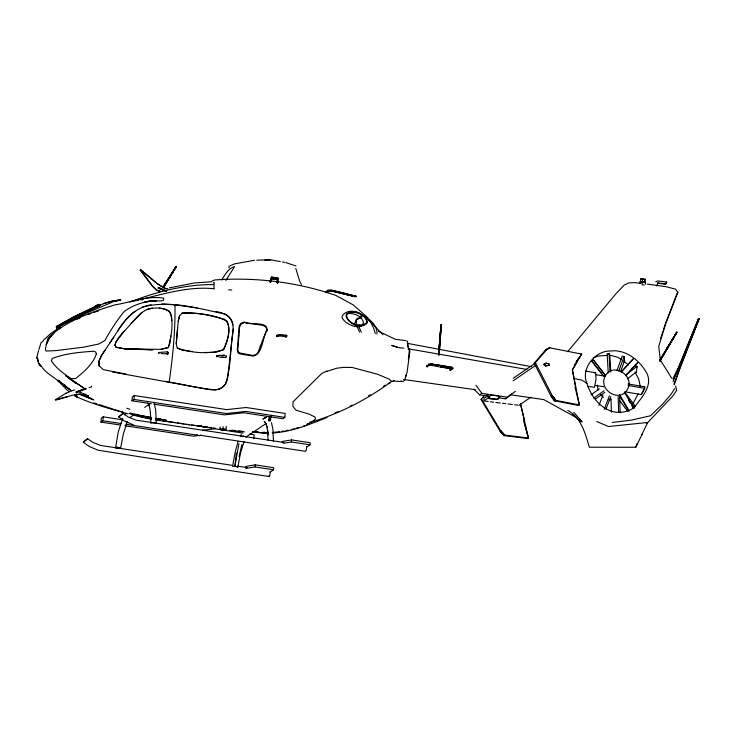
<?xml version="1.0" encoding="UTF-8"?>
<svg xmlns="http://www.w3.org/2000/svg" width="736" height="736" viewBox="0 0 736 736"><rect width="100%" height="100%" fill="white"/><g stroke="black" fill="none" stroke-linecap="round" stroke-linejoin="round"><path stroke-width="1.1" d="M165.701 381.496L165.701 381.414C182.316 383.999 198.702 388.737 215.519 389.776C219.65 389.399 223.404 387.228 225.566 383.658C230.984 368.101 230.138 350.989 232.502 334.77C234.232 327.189 232.898 317.308 224.793 314.024C198.113 308.421 169.363 299.653 142.315 307.188M214.13 285.099L213.9 288.77M277.426 282.486L277.858 283.204L277.996 278.098L271.391 277.086L270.002 281.778L270.434 282.495L271.658 278.686L277.27 279.524L277.067 283.084L277.536 279.312M277.536 282.753L277.996 278.098L271.391 277.086L271.538 278.843L277.27 279.524M635.794 365.626L632.141 367.954M637.045 366.942L635.72 365.617M176.198 343.96L178.268 321.301L179.556 316.048L182.077 313.122C197.009 312.828 213.964 314.162 227.203 321.374C230.782 330.308 227.774 341.394 223.588 349.692L215.74 352.397L204.866 352.47M362.084 315.183L360.769 318.127M439.18 354.807L441.296 324.926L439.107 354.734M238.317 335.975L238.363 335.386M238.814 336.03L238.85 335.57M438.877 354.899L441.076 324.898L438.38 354.881M120.262 425.022L100.952 422.078L101.264 418.168L103.196 416.843L122.516 419.787M100.952 422.078L102.884 420.753L103.196 416.843M151.322 403.733L132.002 400.789L132.314 396.87L134.283 395.526L226.679 409.612L246.091 407.505L285.182 413.466L284.869 417.386L282.909 418.729L243.809 412.776L224.397 414.874L153.594 404.082M132.002 400.789L133.97 399.436L134.283 395.526M167.164 351.872L158.829 352.47L158.764 353.492M216.761 355.755C215.97 357.448 219.356 354.154 221.619 355.543M226.274 426.346L226.026 429.447L224.912 430.21L221.177 429.925L219.963 428.987L220.128 426.917M226.173 356.574L225.915 355.506M219.963 428.987L222.962 428.702L223.128 426.632M245.833 467.378L245.916 466.394L255.208 464.858L273.755 467.719L273.59 469.78L270.103 472.181M253.782 438.702L254.104 434.783L249.633 434.102M245.75 468.464L255.042 466.928L255.208 464.858M282.238 442.41L282.32 441.434L291.576 439.916L310.16 442.75L309.994 444.82L306.489 447.221M283.185 443.33L291.41 441.986L291.576 439.916M438.702 354.77L440.947 324.99M548.946 365.387L549.065 363.934L546.25 363.06L543.711 364.421L545.385 365.902L548.946 365.387L545.385 365.902M639.593 283.691L639.759 281.704L642.289 281.732L645.518 282.366L645.352 284.354M640.872 278.705L640.624 281.805L644.736 282.293L644.984 279.192L640.872 278.705L643.816 279.312M642.289 281.732L642.05 284.712L644.202 285.136M642.39 281.86L642.648 278.76M441.011 324.944L438.564 353.86M233.165 328.992L227.47 379.463L225.713 383.723L223.174 386.842L219.788 388.948L215.464 389.942L210.1 389.712L112.341 371.974M483.883 399.639L484.021 398.342L487.793 395.738M408.388 359.803L409.271 350.989L408.949 348.57L408.222 348.211L407.523 341.421L406.566 340.842M177.542 328.357L176.281 343.96L177.256 348.027C191.618 353.032 208.914 354.642 223.477 349.674C227.148 341.099 233.11 326.609 224.554 319.277C210.772 315.707 196.438 311.889 182.142 313.159M236.394 452.916L234.913 466.173L232.558 466.44M637.054 366.887L636.419 371.993L627.256 378.902M174.846 305.799L174.956 304.916C175.453 330.611 172.767 357.135 169.16 382.131M376.952 334.015C377.724 325.809 369.555 318.532 362.59 315.551M430.836 365.314L440.938 367.126M170.872 335.929L169.887 343.289L168.277 347.502L160.853 349.333L124.338 348.974L152.803 349.821L123.961 348.652L116.159 347.374L114.89 345.212C117.383 336.334 125.571 330.51 131.164 323.573C137.089 317.069 143.161 309.01 152.619 308.108M238.933 443.679L234.913 466.173L237.792 467.24M268.566 420.725L269.183 416.613L271.317 416.245L270.057 421.02M269.956 420.937L270.572 416.824L271.317 416.245M360.842 318.108L361.128 315.22M636.419 371.993L636.511 371.496M232.677 465.584L235.382 451.214L238.114 441.526M237.884 467.001L240.516 453.054L244.021 441.637M115.58 447.847L118.192 432.244L122.719 418.407M116.233 448.123L120.612 448.16L123.326 434.084L127.282 421.608M567.815 410.467C581.412 417.892 585.23 433.449 589.324 447.221L635.757 447.249L637.192 443.808M426.549 365.461L426.77 366.703L428.389 365.507L430.707 365.35L430.836 363.823L452.198 367.338M239.117 456.568L241.868 444.59M660.017 360.815L667.377 348.422L666.825 348.294L667.304 348.726L676.89 332.175L666.825 348.294L667.304 348.726L659.999 361.174M166.382 290.748L166.198 291.53L158.341 287.859L158.93 287.555L166.382 290.748L165.775 290.968M178.176 321.292L179.464 316.029M406.373 374.817L404.754 379.758L403.549 381.184L402.123 381.561L400.872 380.862M105.506 349.582L101.513 355.626L98.946 361.229L99.204 365.994L98.946 361.229L101.439 355.58L113.712 337.235M270.434 282.495L271.658 278.686M129.812 302.119C156.437 291.723 185.15 284.234 214.112 284.639M428.389 365.507L428.518 363.98L430.928 363.842M295.808 268.511L299.672 281.115L301.41 284.639M354.384 323.803L356.537 319.709L360.852 317.832L357.411 318.2L356.27 319.562L356.325 324.3M38.594 350.603L36.8 357.392L37.876 358.828M38.898 349.554L41.032 342.801L43.387 340.823M270.002 281.778L271.234 278.447M76.102 395.729L76.746 396.925L77.022 396.097M158.728 352.535L158.783 353.188L158.829 352.47M216.807 355.994L219.07 355.608L216.862 355.81L216.881 356.923M660.597 338.523L662.961 331.209M663.633 329.121L665.326 323.895M405.361 377.375L407.091 372.269L409.842 351.504L409.4 349.002L408.186 349.324M449.65 368.966L449.871 370.208L451.186 369.656M677.313 292.818L665.74 322.874M677.81 292.477L665.813 323.555L658.738 346.306L660.293 359.904L671.683 378.221M616.934 370.705L622.224 356.049L624.008 356.592L624.616 360.41L620.834 370.88M618.718 371.248L624.008 356.592L624.616 360.41M163.65 290.426L158.645 288.337L158.93 287.555M266.846 330.786L267.048 330.225M115.285 447.608L116.702 447.083L120.704 447.92M678.095 371.367L679.273 368.276M268.769 420.817L270.572 416.134M451.021 366.905L452.907 367.798L452.548 368.994L441.076 366.933M598.911 405.545L602.913 395.177M604.21 409.262L609.417 395.784M605.958 409.087L610.76 396.649M672.916 378.755L678.776 366.887L698.574 318.559L699.182 318.532L680.211 367.19L674.36 384.551M673.918 383.999L699.182 318.532M260.167 346.638L260.489 345.81M276.635 335.8L278.65 335.064L286.893 335.791L286.359 336.582L278.677 335.938L278.797 334.659L278.677 335.938L277.141 336.554L276.635 335.8L278.797 334.659L286.359 335.23L286.893 335.791L286.433 336.692M673.081 381.57L698.574 318.559M681.343 363.023L683.864 356.702M684.701 354.586L699.2 318.651M698.712 318.532L678.951 367.089L673.357 379.16M656.696 285.918L657.938 282.918L665.85 283.912L666.798 282.072L657.966 280.95L655.813 281.658M240.359 436.393L241.252 434.341M365.921 323.159C360.208 330.482 346.132 325.082 342.157 317.961L342.148 316.084C345.69 309.893 355.746 309.902 360.824 314.336M641.912 434.479L647.662 422.602M642.086 434.304L637.118 444.608M637.56 443.55L635.757 447.249M361.468 318.2L361.79 317.547M595.203 373.548L595.626 372.72L585.562 371.119M588.082 386.4L594.458 387.292L596.031 379.325L595.626 372.72M633.236 403.254L638.176 393.751M285.945 336.002L286.359 335.23L285.448 336.6L285.945 337.355L285.881 335.984M575.626 387.679L572.442 370.116L576.831 362.167M572.314 369.831L581.707 354.08L549.47 347.778L546.756 349.462L535.394 362.701L534.198 363.17L550.951 395.913L554.438 400.826L578.156 405.37L579.352 404.901L572.442 370.116M225.814 280.49L234.563 266.671C228.022 268.327 225.152 274.905 221.61 279.965M605.204 375.167L593.464 360.042L591.956 361.192L593.51 360.033L605.102 374.882M163.824 287.417L176.162 266.331L163.042 286.865M574.338 365.203L575.506 363.262M576.086 362.287L577.815 359.37M659.769 360.98L676.706 332.166M667.304 348.726L676.927 332.396M676.89 332.175L659.769 360.539M676.78 332.249L659.98 359.591M163.788 287.104L176.346 266.533M163.521 287.288L176.382 266.552M176.162 266.331L163.337 286.847M168.029 353.446L167.836 352.047M231.638 465.235L100.666 445.482L93.012 442.446L87.584 438.757L83.269 442.235L89.194 446.448L97.98 450.211L142.609 457.231L268.971 476.505L269.9 475.244L270.204 471.436M176.235 266.607L163.079 287.022M674.654 388.617L671.361 393.916L662.602 404.119L650.504 415.757L631.424 420.127L612.297 422.473M657.938 282.918L657.469 283.24L665.491 284.16L666.798 282.072M625.655 391.892L641.166 394.606L644.745 388.378L644.708 386.842L628.084 383.925M481.086 399.556L481.537 398.976L500.416 430.385L504.905 435.445L503.884 435.602L499.965 430.965L481.086 399.556L483.267 396.888M109.425 343.583C117.171 332.23 123.786 319.58 135.084 311.254M641.166 394.606L644.745 388.378L628.13 385.471M118.137 330.179C125.654 318.173 136.5 307.032 151.101 304.741M580.446 356.114L576.233 361.698L581.707 354.08L580.511 354.54M326.95 292.542L328.569 291.382L331.145 290.987L354.982 296.691L356.408 296.378L339.986 292.266L329.728 290.545M534.198 363.17L545.56 349.922L549.875 347.926M567.658 351.707L616.28 293.351L624.248 285.034L628.838 282.882L634.579 282.642L640.9 283.36M486.781 394.708L489.008 398.535L497.352 399.519L499.974 396.594M43.599 340.014L51.06 333.27L60.61 326.766M277.141 336.554L278.898 335.395M124.78 330.593L115.948 341.863L114.982 345.166L116.224 347.309L123.961 348.652M326.766 291.833L327.833 290.591M356.132 296.35L331.853 290.334L328.063 290.435L325.809 292.275L327.686 290.177L331.991 290.186L356.408 296.378M497.352 399.519L499.431 397.118M482.816 397.468L484.748 395.186M131.063 323.564L141.947 312.386M621.064 372.076L633.254 358.726M621.57 371.735L633.76 358.386M625.986 375.277L637.413 362.756M625.729 375.765L637.919 362.416M354.982 296.691L355.506 296.544L331.347 290.692L328.403 291.051L327.538 292.68M241.031 323.868L239.605 326.839L237.82 349.756L238.188 351.495L239.485 352.93M309.681 422.05L310.767 422.216C339.857 413.586 367.411 399.363 391.653 381.349L389.013 379.04L377.596 374.256L352.112 367.448L343.491 367.384L336.766 368.212L324.466 372.14L321.678 373.584L293.002 401.865L292.91 406.364L295.927 410.145L309.313 414.202L315.017 417.054L315.459 418.986L313.554 420.642L306.038 425.445L303.628 425.978M87.584 438.757L83.269 442.235M283.884 442.465L136.123 420.155L128.368 417.1L123.041 413.42L118.726 416.907L124.66 421.112L133.336 424.856M648.131 422.096L672.989 395.858L676.568 390.42L675.657 385.912M99.618 305.587L100.363 305.081L99.829 304.391L99.047 304.934M98.412 305.44L99.829 304.391M98.946 306.121L100.363 305.081M118.726 416.907L123.041 413.42M60.481 328.182L59.432 326.453L58.006 327.069L57.242 327.75L58.328 329.452M633.871 407.68L635.453 406.419L624.781 392.224M124.522 414.782L125.985 413.577M556.02 400.559L552.083 395.545L556.02 400.559L554.438 400.826L551.19 395.885L555.137 400.908M240.874 323.978L244.352 322.451L263.12 325.45L266.027 327.106L266.818 329.461L257.885 352.654L256.634 354.347L252.825 355.479L239.494 352.93M498.695 397.78L505.43 398.811L511.437 394.054M505.43 398.811L515.384 391.304M98.127 304.833L98.725 304.373L97.336 305.348M626.069 374.744L637.063 366.445M57.564 327.566L58.604 329.415L57.601 327.538L56.69 328.228L58.006 327.474M95.91 305.918L96.554 305.44L97.419 306.866L96.747 307.372C93.794 304.456 100.538 304.998 97.419 306.866M450.285 370.383L452.06 369.076L450.552 368.589M633.816 407.661L634.368 407.256L628.36 399.28M590.925 394.892L599.316 388.866M593.74 398.158L603.989 390.788M595.479 399.059L604.799 392.362M546.25 363.06L543.711 364.421M159.031 290.978L156.934 290.426L152.674 286.506L140.18 270.038L141.036 270.011L158.553 284.574L164.781 288.199L167.992 288.898M140.18 270.038L141.036 270.011M229.071 265.935L229.08 267.876M88.578 395.904C77.593 391.285 66.663 397.633 56.01 399.988L55.347 399.786L67.841 396.584M130.152 417.349L133.814 414.837L137.135 415.693M144.661 407.394L149.27 404.23M266.45 423.31L245.833 437.147M644.984 279.192L644.736 282.293M474.067 389.298L479.624 394.873L481.85 393.346L507.656 397.284M645.012 282.716L645.518 282.366M489.468 397.054L483.81 400.936L488.235 401.497M548.394 364.394L549.065 363.934M513.268 378.249L535.008 363.363M513.056 380.871L535.744 365.323M530.95 397.127L519 405.297M308.09 423.485L307.032 424.056M548.283 348.238L545.799 349.876L548.982 348.266M383.364 386.354L385.222 385.158M58.595 326.968L59.432 326.453M55.347 399.786L65.973 393.226M83.757 313.352L71.539 320.859L85.772 313.416L114.623 301.153L120.897 299.819L112.148 301.015L103.767 303.48L88.697 311.034M368.451 395.894L370.374 394.726M392.306 381.552L393.953 380.558L392.987 380.972L400.954 381.561M97.529 304.962L96.904 305.32L97.768 306.756M263.019 418.94L266.128 417.312L263.019 418.94L265.162 417.772M97.097 305.845L73.94 316.903L56.295 326.747L56.424 327.41L56.911 327.934L81.65 314.649M56.81 326.296L74.41 316.48L96.149 306.047L96.664 306.332L96.793 306.995L74.916 317.639L57.316 327.465L56.81 326.296L57.316 327.465M57.16 326.71L74.787 316.986L96.664 306.332M56.295 326.747L56.681 327.134L82.561 313.435M68.181 320.924L73.076 318.228M99.47 305.928L98.569 306.424L97.741 304.971M350.198 406.171L352.112 405.131M646.374 423.412L646.88 423.136M326.361 371.358L326.986 371.045M83.389 313.61L89.065 310.785M77.657 315.744L83.83 312.782M242.098 436.577L243.598 435.859M212.18 280.996L214.756 279.965C255.521 277.03 297.178 282.026 335.837 295.421L353.124 304.842L367.982 317.878M388.212 383.714L390.586 382.628L389.5 382.462M77.188 319.222L80.104 317.915M230.202 265.806L234.48 263.893L254.509 260.259M335.174 412.924L338.183 411.59M65.789 393.346L72.027 390.577M360.226 325.919L361.946 325.183L363.52 322.8C362.204 315.698 353.032 312.561 346.564 313.619M86.581 388.654L76.406 392.757L76.13 391.994L85.45 388.314M83.95 389.132L76.13 391.994M89.074 387.716L91.669 386.694L91.512 386.152M326.986 417.579C309.396 424.368 291.585 432.05 272.504 432.924M87.943 314.677L90.914 313.545M593.382 357.751L598 356.095L607.366 355.341M93.877 312.423L98.799 310.785M151.036 422.906L154.486 422.777L156.326 423.485L155.738 410.522L154.312 403.586M356.822 326.83L360.668 325.717L360.355 325.183L358.966 325.56M103.39 303.738L111.771 301.272L120.529 300.076L114.255 301.41M291.263 429.612L294.179 428.784M296.13 428.232L299.055 427.404M160.89 349.407L168.332 347.548C171.212 336.269 174.34 322.506 169.538 311.521C163.061 307.041 154.385 307.39 147.09 309.47M141.708 299.166C165.398 293.581 189.345 286.148 214.001 288.751M71.843 390.706L74.814 389.933M169.455 287.877L194.056 283.001L211.784 281.713M357.668 325.413L359.269 325.11L359.656 325.652L354.485 326.407M131.459 301.337L138.626 300.214M279.625 431.738L272.173 432.52M281.741 431.351L283.857 430.965M285.973 430.578L288.089 430.192M216.945 355.902L219.162 355.543M243.552 322.662L244.186 322.57M140.769 299.948L142.904 299.681M328.182 291.208L331.117 290.849L355.276 296.7M647.708 422.464L608.506 426.521L596.721 421.526M202.446 430.183L215.004 428.821L242.935 433.081M197.561 434.599L195.279 434.847L125.608 424.221M201.342 435.307L193.347 436.172L124.807 425.721M221.683 355.359L224.747 355.295L223.238 355.249M428.186 364.66L430.661 364.486M74.63 394.698L80.896 394.266L88.394 396.023M608.93 399.795L610.871 399.685M264.73 260.093L270.508 260.001M167.661 353.74L161.064 353.648M256.79 260.185L270.48 259.744L280.324 261.574M267.867 432.529L262.476 432.409M268.152 432.934L252.899 432.418M199.971 435.243L305.394 451.315L306.314 450.165L306.618 446.366M219.144 357.107L225.382 357.337M263.746 432.428L265.714 432.538L263.525 432.4M252.595 431.682L256.965 431.968M244.306 431.857L229.457 430.348M252.485 431.692L258.814 432.133M161.911 303.959L176.622 305.035L197.128 307.97M228.602 289.772L231.776 290.012M403.898 348.137L398.765 347.696L391.718 345.414L398.066 347.484M231.748 430.21L235.41 430.588M238.354 430.9L242.76 431.36M221.794 357.098L223.523 357.282M405.545 340.547L395.37 339.342L378.414 331.2M514.565 404.763L517.896 405.159M490.424 401.773L493.718 402.178M495.908 402.454L500.305 402.997M502.495 403.273L505.788 403.678M507.987 403.944L512.376 404.487M191.746 425.012L195.04 425.426M198.343 425.84L201.646 426.245M203.844 426.521L207.147 426.935L204.875 426.586M647.22 284.078L666.209 286.727L675.482 289.147L677.948 292.542M497.794 399.216L489.008 398.535L488.713 396.998M498.585 396.023L490.305 395.03L489.449 398.231L487.931 395.241M403.622 379.482L475.272 389.703M510.149 394.717L543.794 399.602L576.638 417.735M192.381 351.606L181.967 350.106L177.33 347.999M63.462 386.722C58.705 378.663 46.221 374.716 41.308 366.013M596.316 374.799L604.596 376.059M603.741 386.731L595.461 385.462M430.781 364.081L449.319 366.841M440.818 367.098L450.239 368.515M479.624 394.873L488.594 396.244M167.256 352.167L167.983 352.424A1.233 1.15 55.6 0 1 168.378 353.096L168.167 353.832A1.233 1.15 55.6 0 1 167.541 354.191L166.814 353.924A1.233 1.15 55.6 0 1 166.538 353.584M284.869 417.386L245.778 411.424L226.366 413.531L133.97 399.436M157.2 419.824L160.549 420.33M162.776 420.67L175.048 422.538M177.275 422.878L183.963 423.89M186.199 424.23L189.538 424.746M155.25 419.925L206.825 427.276L197.349 425.822M291.41 441.986L309.994 444.82M102.884 420.753L121.063 423.531M237.277 466.09L247.425 467.645M430.928 364.035L439.824 365.406M441.195 366.537L451.104 368.064M199.189 425.712L201.462 426.061M255.042 466.928L273.59 469.78M199.097 425.712L201.314 426.061M204.636 426.586L206.844 426.935M209.061 427.285L211.269 427.634M213.486 427.984L215.694 428.334M197.579 425.859L214.369 428.518M126.141 374.127L103.371 369.656L99.222 365.93M526.976 369.463L409.4 349.002M158.341 418.444L160.503 418.839M155.333 418.306L166.272 420.293L156.142 418.416M132.443 413.632L130.208 413.218L132.37 413.623M158.084 418.37L160.31 418.784M151.634 417.588L129.113 413.42L150.963 417.505M144.882 417.616L147.126 418.03M149.371 418.453L151.607 418.867M151.036 419.18L132.324 414.948M282.514 261.988L284.694 262.393M531.18 366.638L407.404 343.344L407.965 346.877M159.353 308.126L165.536 309.286L169.455 311.54L171.46 315.22L171.893 320.675M134.532 414.028L137.779 414.635M575.313 378.819L581.946 380.162L586.988 383.456C593.06 403.687 613.07 420.882 634 407.845C640.872 398.231 652.933 386.455 647.045 373.658C640.127 360.658 625.968 349.03 610.466 351.008C595.028 350.52 580.41 368.938 586.988 383.456M166.732 288.788L164.597 288.328L156.722 283.332M222.962 428.702L226.026 429.447M119.462 411.12L122.774 411.976M139.343 416.272L142.655 417.128M127.99 413.825C109.958 408.774 91.604 403.917 74.64 395.904M160.255 291.125L157.118 290.306L152.858 286.387L140.364 269.91M610.641 355.304L618.084 357.411L621.589 359.748M215.648 311.53C223.404 312.469 231.619 316.434 232.926 324.87M114.043 409.437L118.376 410.78M126.666 408.222L129.913 409.244M93.831 402.859L96.996 403.871M99.112 404.552L113.215 409.152M285.789 262.596L295.973 265.963M451.278 367.632L453.008 368.23M426.77 366.703L427.653 366.822L428.067 365.672M78.761 391.745L81.604 392.84M82.662 393.245L85.836 394.468M83.03 395.039L91.098 398.231M79.414 394.257L93.674 399.896L80.04 394.174M158.038 288.07L158.617 288.356M214.296 283.296L213.633 282.514L213.974 283.148M71.328 390.724L58.346 380.466L70.601 390.218L57.85 380.852L65.844 388.001M239.559 353.749L238.832 353.262M363.207 316.038C370.006 319.249 373.557 326.517 375.277 333.454M623.346 360.907L628.388 364.808M591.956 361.192L603.612 376.05M67.868 377.623L76.038 383.603M63.747 384.312L65.559 385.646M155.084 281.971L140.852 270.14M600.392 394.717L603.474 397.394M264.978 422.004L264.261 421.369L266.552 424.736L266.22 423.798L267.536 430.496L268.024 440.1M64.97 388.056L69.156 391.764M544.382 363.961L546.057 365.442M58.604 380.144L60.214 381.598M238.51 352.986L238.041 352.47M451.702 368.957L451.26 368.175M572.893 414.221L580.419 421.792M368.966 320.16L382.876 334.696M504.878 435.197L500.462 430.477L504.326 435.031L528.476 438.003L528.034 438.573L503.884 435.602L500.121 430.91L504.537 435.629M579.572 419.189L582.112 421.912L573.85 412.298M99.158 304.925L99.728 305.587M359.527 331.936L357.015 326.425M603.722 376.326L592.038 361.422M40.811 366.234L38.769 363.418L38.557 362.894L40.811 366.234L38.557 362.894L37.048 357.632L38.474 361.91L37.251 358.616M619.418 400.274L627.422 410.918M475.999 385.296L481.85 393.346M609.169 353.722L607.172 353.666L608.24 373.097M277.141 335.202L277.647 335.956M147.651 403.162L149.362 405.757L149.031 404.828L150.346 411.525L150.944 423.145M158.341 287.859L158.645 288.337M58.006 327.069L59.156 328.937M97.308 304.952L98.173 306.378M270.36 281.18L270.793 281.897M624.257 392.003L634.009 408.287M628.921 400.964L630.071 402.877M631.792 405.757L632.932 407.67M619.592 394.735L628.765 410.062M619.666 396.032L628.838 411.36M59.11 326.517L60.186 328.339M361.266 332.304L358.855 326.563M635.021 372.011L638.802 379.316L640.246 386.464M535.394 362.701L552.147 395.453L555.634 400.366L579.352 404.901L575.037 387.21M268.75 476.036L268.971 476.505M96.149 306.047L96.407 306.608M609.822 355.516L610.77 371.754M75.725 394.478L75.918 395.103M56.681 327.134L56.911 327.934M76.25 392.224L76.406 392.757M523.535 420.698L528.476 438.003L520.453 403.595L524.63 421.139M76.746 396.925L76.296 394.275M525.136 425.61L526.139 429.898M526.636 432.05L527.142 434.194M158.415 290.481L158.7 291.76M271.492 422.666L272.936 429.493L273.461 441.48M159.086 290.876L159.27 292.137M597.457 385.158L598.055 390.163M267.84 430.68L268.309 434.847M609.896 355.755L609.049 353.538L610.052 371.827M267.361 426.457L267.554 428.407M619.556 395.6L620.135 412.74M618.139 396.548L618.672 412.537M610.972 398.581L611.432 412.289M226.329 356.233A1.233 1.15 55.6 0 1 226.449 356.555L225.924 357.549A1.26 1.168 55.6 0 1 225.17 357.586M237.323 349.701L237.397 350.713A3.662 3.404 60.4 0 0 238.022 352.139L239.706 353.648A5.226 4.858 62.2 0 0 241.298 354.182L252.181 355.93A7.36 6.845 62.2 0 0 254.122 355.948C263.24 352.415 262.126 337.566 267.186 330.188C267.242 319.994 248.685 326.112 244.306 321.945L240.681 323.481L239.191 326.14L237.323 349.701M46.331 344.439L45.365 349.37L46.046 351.054L56.203 350.594L84.051 347.098L98.826 343.988L104.779 340.602C110.593 330.427 116.822 320.316 124.393 311.356C133.602 304.676 145.056 301.033 156.418 300.868L150.42 300.601L143.318 302.551L150.153 301.171L161.11 300.914L163.401 300.334L163.88 298.181C147.54 295.366 130.99 302.34 114.862 304.897C91.126 312.257 66.387 320.491 48.052 337.99L46.276 344.494L49.321 338.091L54.63 332.148L49.321 338.091L46.331 344.439M96.315 353.961C93.04 364.219 83.84 371.892 75.716 378.516L71.236 378.626C63.848 373.824 56.276 368.35 51.391 360.888L52.302 358.469C65.421 353.354 79.838 352.259 93.785 351.201L95.717 352.047L96.315 353.961M605.25 376.05C597.641 389.592 619.804 403.659 627.495 389.27C635.104 375.737 612.941 361.661 605.25 376.05M346.546 314.06L346.012 315.551C347.447 323.766 360.336 328.882 366.832 323.509L367.365 322.018C365.93 313.794 353.041 308.688 346.546 314.06M346.96 314.428L346.5 315.744C348.073 323.444 360.226 328.127 366.408 323.141L366.878 321.825C365.304 314.125 353.151 309.442 346.96 314.428M170.062 276.819L169.51 276.635L170.062 276.819M644.708 386.842L644.46 387.366L644.708 386.842M689.135 342.663L689.706 342.921L689.135 342.663M265.981 432.943L252.614 432.078L265.981 432.943M85.091 388.985L65.522 375.599L85.091 388.985"/></g></svg>
